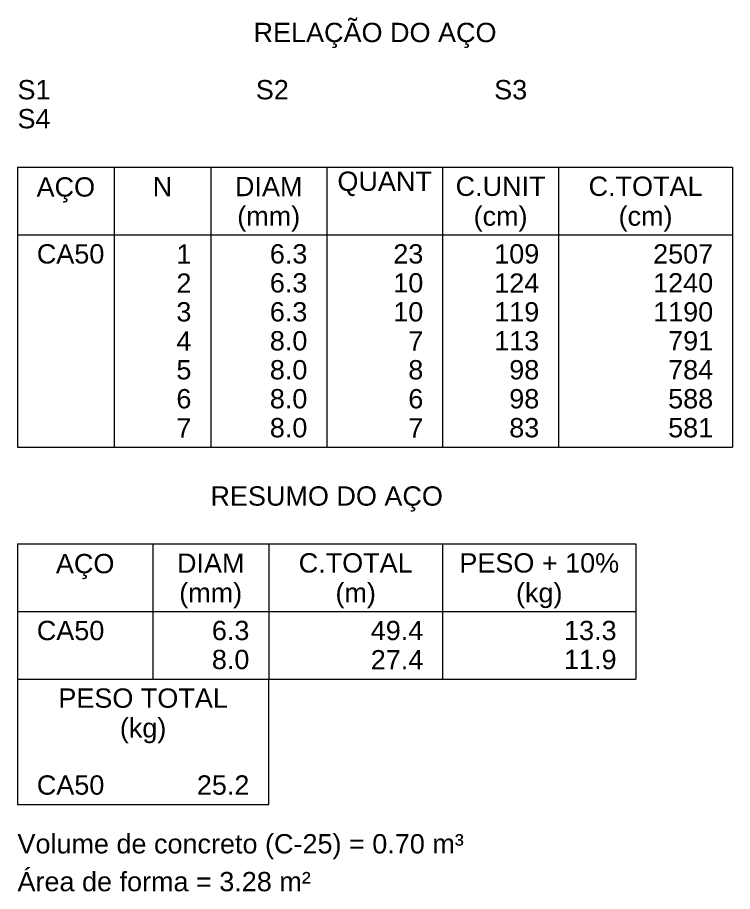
# Model space of a CAD drawing. Header units: inches. Extents: x 11 to 257, y -21 to 53.
# Drawn here: x 153.62 to 161.46, y 37.23 to 46.81 of the extents above; entities that cross this region are included whole.
import ezdxf

# ---------------------------------------------------------------- set-up
doc = ezdxf.new("R2010")
doc.units = ezdxf.units.IN
doc.header["$MEASUREMENT"] = 0
doc.layers.add('DT-Relação do aço', color=9, linetype='Continuous', lineweight=5)
doc.styles.add('Arial', font='arial.ttf')

msp = doc.modelspace()

# ---------------------------------------------------------------- linework, layer by layer
at = {"layer": 'DT-Relação do aço', "linetype": 'Continuous'}
for p, q in [((153.6222, 45.1723), (161.4588, 45.1723)), ((153.6222, 45.1723), (153.6222, 42.1012)), ((154.6812, 45.1723), (154.6812, 42.1012)), ((155.7402, 45.1723), (155.7402, 42.1012)), ((157.011, 45.1723), (157.011, 42.1012)), ((158.2818, 45.1723), (158.2818, 42.1012)), ((159.5526, 45.1723), (159.5526, 42.1012)), ((161.4588, 45.1723), (161.4588, 42.1012)), ((153.6222, 44.431), (161.4588, 44.431)), ((153.6222, 42.1012), (161.4588, 42.1012)), ((153.6222, 41.0422), (153.6222, 39.5596)), ((153.6222, 41.0422), (160.3998, 41.0422)), ((155.1048, 41.0422), (155.1048, 39.5596)), ((156.3756, 41.0422), (156.3756, 39.5596)), ((158.2818, 41.0422), (158.2818, 39.5596)), ((160.3998, 41.0422), (160.3998, 39.5596)), ((153.6222, 40.3009), (160.3998, 40.3009)), ((153.6222, 39.5596), (160.3998, 39.5596)), ((153.6222, 39.5596), (153.6222, 38.1829)), ((156.3756, 38.1829), (156.3756, 39.5596)), ((153.6222, 38.1829), (156.3756, 38.1829))]:
    msp.add_line(p, q, dxfattribs=at)

# ---------------------------------------------------------------- texts
at = {"layer": 'DT-Relação do aço', "linetype": 'Continuous', "char_height": 0.2118, "line_spacing_factor": 0.798, "style": 'Arial'}
for s, insert, width, attachment_point in [('RELAÇÃO DO AÇO', (157.5408, 46.4788), 5.340655, 8), ('S1', (153.6222, 45.9136), 0.725664, 7), ('S2', (156.2344, 45.9136), 0.725664, 7), ('S3', (158.8466, 45.9136), 0.725664, 7), ('S4', (153.6222, 45.5959), 0.725664, 7), ('AÇO', (154.1518, 44.7848), 1.285627, 8), ('N', (155.2107, 44.8546), 0.428446, 8), ('DIAM', (156.3756, 44.8546), 1.483193, 8), ('QUANT', (157.6464, 44.8546), 2.076471, 8), ('C.UNIT', (158.9172, 44.8546), 1.977398, 8), ('C.TOTAL', (160.5057, 44.8546), 2.505206, 8), ('(mm)', (156.3758, 44.4668), 1.383541, 8), ('(cm)', (158.9168, 44.4668), 1.185975, 8), ('(cm)', (160.5058, 44.4668), 1.185975, 8), ('RESUMO DO AÇO', (157.0108, 41.3958), 5.109195, 8), ('AÇO', (154.3638, 40.6548), 1.285627, 8), ('DIAM', (155.7402, 40.7245), 1.483193, 8), ('C.TOTAL', (157.3287, 40.7245), 2.505206, 8), ('PESO + 10%', (159.3408, 40.7245), 3.512155, 8), ('(mm)', (155.7398, 40.3368), 1.383541, 8), ('(m)', (157.3288, 40.3368), 0.889337, 8), ('(kg)', (159.3408, 40.3368), 1.021723, 8), ('CA50', (153.834, 39.9832), 1.484062, 7), ('6.3', (156.1638, 39.9832), 0.824737, 9), ('49.4', (158.07, 39.9832), 1.154689, 9), ('13.3', (160.188, 39.9832), 1.154689, 9), ('8.0', (156.1638, 39.6655), 0.824737, 9), ('27.4', (158.07, 39.6655), 1.154689, 9), ('11.9', (160.188, 39.6655), 1.154689, 9), ('PESO TOTAL', (154.9989, 39.2419), 3.725364, 8), ('(kg)', (154.9988, 38.8548), 1.021723, 8), ('CA50', (153.834, 38.2888), 1.484062, 7), ('25.2', (156.1638, 38.2888), 1.154689, 9), ('Volume de concreto (C-25) = 0.70 m³', (153.6218, 37.5838), 9.809933, 7), ('Área de forma = 3.28 m²', (153.6222, 37.2298), 6.446676, 7)]:
    msp.add_mtext(s, dxfattribs=dict(at, insert=insert, width=width, attachment_point=attachment_point))
at = {"layer": 'DT-Relação do aço', "color": 9, "linetype": 'Continuous', "char_height": 0.2118, "line_spacing_factor": 0.798, "style": 'Arial'}
for s, insert, width, attachment_point in [('CA50', (153.834, 44.1133), 1.484062, 7), ('1', (155.5284, 44.1133), 0.329953, 9), ('6.3', (156.7992, 44.1133), 0.824737, 9), ('23', (158.07, 44.1133), 0.659905, 9), ('109', (159.3408, 44.1133), 0.989858, 9), ('2507', (161.247, 44.1133), 1.31981, 9), ('2', (155.5284, 43.7956), 0.329953, 9), ('6.3', (156.7992, 43.7956), 0.824737, 9), ('10', (158.07, 43.7956), 0.659905, 9), ('124', (159.3408, 43.7956), 0.989858, 9), ('1240', (161.247, 43.7956), 1.31981, 9), ('3', (155.5284, 43.4779), 0.329953, 9), ('6.3', (156.7992, 43.4779), 0.824737, 9), ('10', (158.07, 43.4779), 0.659905, 9), ('119', (159.3408, 43.4779), 0.989858, 9), ('1190', (161.247, 43.4779), 1.31981, 9), ('4', (155.5284, 43.1602), 0.329953, 9), ('8.0', (156.7992, 43.1602), 0.824737, 9), ('7', (158.07, 43.1602), 0.329953, 9), ('113', (159.3408, 43.1602), 0.989858, 9), ('791', (161.247, 43.1602), 0.989858, 9), ('5', (155.5284, 42.8425), 0.329953, 9), ('8.0', (156.7992, 42.8425), 0.824737, 9), ('8', (158.07, 42.8425), 0.329953, 9), ('98', (159.3408, 42.8425), 0.659905, 9), ('784', (161.247, 42.8425), 0.989858, 9), ('6', (155.5284, 42.5248), 0.329953, 9), ('8.0', (156.7992, 42.5248), 0.824737, 9), ('6', (158.07, 42.5248), 0.329953, 9), ('98', (159.3408, 42.5248), 0.659905, 9), ('588', (161.247, 42.5248), 0.989858, 9), ('7', (155.5284, 42.2071), 0.329953, 9), ('8.0', (156.7992, 42.2071), 0.824737, 9), ('7', (158.07, 42.2071), 0.329953, 9), ('83', (159.3408, 42.2071), 0.659905, 9), ('581', (161.247, 42.2071), 0.989858, 9)]:
    msp.add_mtext(s, dxfattribs=dict(at, insert=insert, width=width, attachment_point=attachment_point))

doc.saveas('drawing.dxf')
